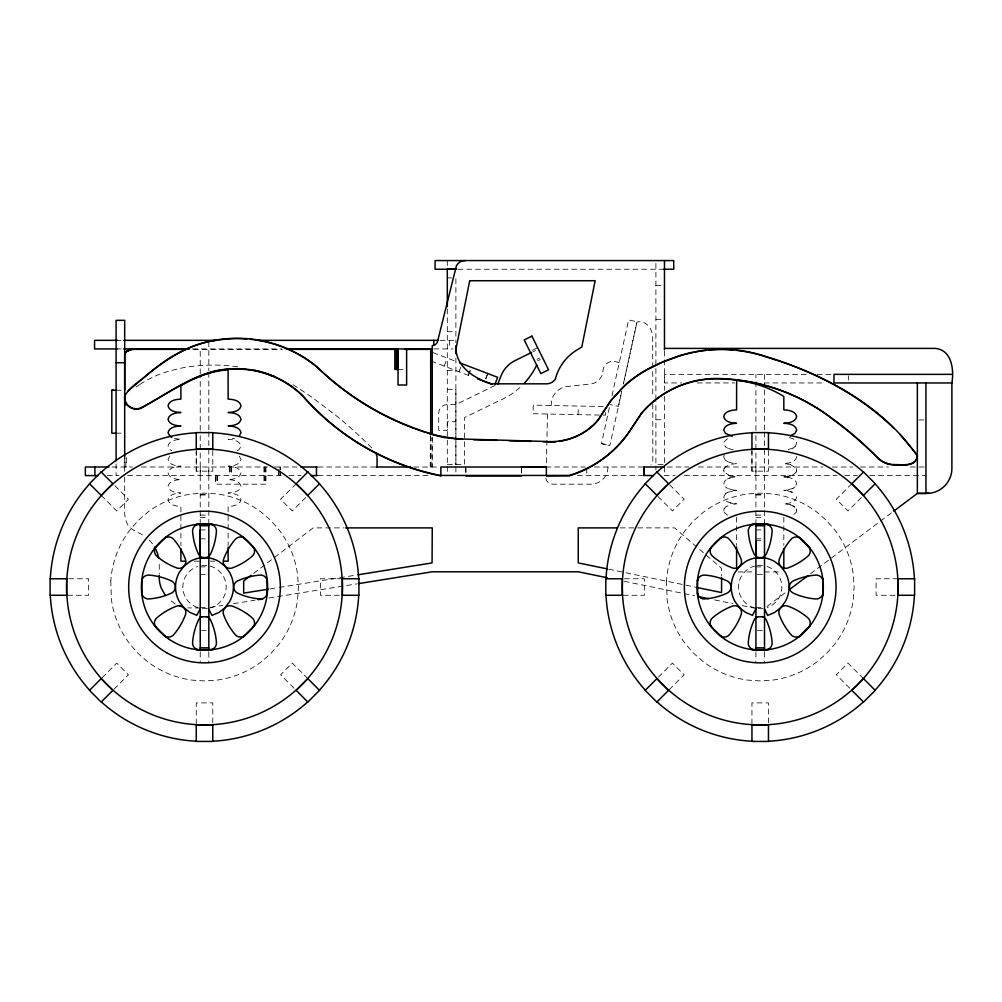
<?xml version="1.0" encoding="UTF-8"?>
<svg xmlns="http://www.w3.org/2000/svg" width="1002" height="1002" viewBox="0 0 1002 1002"><rect width="100%" height="100%" fill="white"/><g stroke="black" fill="none" stroke-linecap="round" stroke-linejoin="round"><path stroke-width="0.75" stroke-dasharray="5 3.75" d="M212.775 450.599L212.775 471.153L196.254 471.153L196.254 451.238M200.225 475.587L200.225 431.812M200.225 430.246L200.225 375.512M200.225 373.946L200.225 348.921M208.817 475.449L208.817 467.007M455.885 464.577L455.885 389.315L447.305 389.315M768.459 450.599L768.459 471.153L751.951 471.153L751.951 451.238M755.921 475.587L755.921 431.987M755.921 430.422L755.921 374.36M848.343 380.084L848.343 375.788M430.259 467.007L430.372 436.045M431.824 467.007L431.937 437.598M124.235 467.007L124.361 457.776M125.801 467.007L125.926 457.776M547.443 414.014L546.378 467.007L585.206 467.007M578.041 414.628L578.317 406.048M605.433 412.31L605.371 415.179L533.077 413.726L533.252 405.134L604.031 406.562M609.379 407.563L601.438 443.761L609.83 445.564L621.703 391.469L618.434 406.399L610.043 404.558M611.997 395.69L628.63 319.914L637.021 321.755L623.369 383.916M623.407 383.804L637.021 322.055A10.771 10.771 0 0 1 642.608 322.143C648.87 324.009 652.477 330.635 652.69 336.885L652.765 397.594M724.158 455.058L723.72 456.837C724.859 462.373 731.873 463.337 736.595 463.55L730.157 464.44M723.72 470.251L724.158 468.473M723.72 510.506L724.158 508.728M796.264 471.992L796.703 470.214M796.703 510.469L796.264 512.235L792.933 515.253M444.237 366.106L447.305 358.09M459.066 371.767L462.122 363.751M468.272 375.287L470.314 369.938M468.435 375.349L470.477 370.001M485.644 378.856L487.686 373.508M485.82 378.919L487.861 373.571M169.751 456.123L168.023 459.48C169.163 465.028 176.177 465.98 180.899 466.193C176.177 466.393 169.163 467.358 168.023 472.894C169.163 478.442 176.177 479.394 180.899 479.607C176.177 479.82 169.163 480.772 168.023 486.321C169.163 491.857 176.177 492.821 180.899 493.022C176.177 493.234 169.163 494.186 168.023 499.735C169.163 505.271 176.177 506.235 180.899 506.436L180.899 545.539M724.158 468.523L725.448 466.857L730.157 464.402M725.448 493.698L723.72 497.092C724.859 502.628 731.873 503.593 736.595 503.793L730.157 504.695M724.158 508.765L725.448 507.112L730.157 504.657M794.987 446.779L796.703 443.385L796.264 441.644L792.933 438.638L787.159 436.897M796.264 471.955L792.933 474.998L783.827 476.965C788.561 477.127 795.563 478.129 796.703 483.665L794.987 487.022M102.204 677.653L116.746 663.111L128.419 674.797L112.85 690.365M296.179 483.678L280.598 499.247L292.283 510.932L306.361 496.854M658.352 677.189L672.43 663.111L684.115 674.797L668.547 690.365M851.863 483.678L836.294 499.247L847.98 510.932L862.058 496.854M253.606 573.407L313.15 527.891L344.087 527.891M766.993 606.448L786.871 591.506M810.493 573.758L892.506 512.097M135.984 387.022L139.453 384.668M237.236 450.812L239.29 449.422L241.019 446.065C239.879 440.517 232.852 439.565 228.13 439.352L234.568 438.463M727.49 438.638L724.158 441.682L723.72 443.423L725.448 446.779M730.157 476.025L736.595 476.965C731.873 477.177 724.847 478.104 723.72 483.665L725.448 487.022M725.448 493.735L727.49 492.308M792.933 448.157L794.987 446.729M792.933 488.412L794.987 486.985M140.042 384.292L143.01 382.438A109.068 109.068 0 0 1 174.022 369.838L181.976 367.959A172.331 172.331 0 0 1 238.401 366.882M532.488 350.199L537.623 347.669M532.889 351.802L535.619 350.45M537.009 359.342L539.577 358.077M537.723 360.783L540.278 359.518M495.038 385.494L455.885 404.558L447.305 404.558A8.592 8.592 0 0 0 438.713 412.924L438.713 430.321L447.305 430.321L447.305 421.729L455.885 421.729M792.933 448.119L787.159 449.898M727.49 478.931L730.157 477.866M727.49 492.345L736.595 490.341L733.264 490.116M792.933 488.375L787.159 490.153M787.159 476.689L790.265 476.025M269.926 588.913L277.654 587.673M279.195 587.435L356.399 575.048M210.357 607.387L222.682 605.408M233.466 603.68L255.047 600.211M268.912 597.994L356.75 583.903M733.264 490.604L736.595 490.379M787.159 490.116L783.827 490.379L787.159 490.604M457.989 269.237L663.048 269.237M447.305 277.855L451.589 277.855M655.897 285.608L663.048 285.608M655.897 319.325L663.048 319.325M447.305 331.687L455.885 331.712M440.053 340.342L455.885 340.317M116.094 340.342L123.246 340.342M116.094 348.921L124.686 348.934M192.434 348.934L281.575 348.934M433.803 348.934L453.029 348.934M193.536 349.36L282.501 349.36M398.032 369.437L405.271 369.437M447.305 370.602L455.885 370.59M806.272 374.36L664.476 374.36L664.476 382.952L681.623 382.952M817.181 374.36L831.209 374.36M697.204 382.952L734.604 382.952M764.2 382.952L823.419 382.952M116.094 390.229L123.384 390.229M655.897 419.738L664.476 419.738M918.796 419.951L925.948 419.951M116.094 433.165L123.384 433.165M447.305 464.577L464.477 464.577L464.477 417.546L498.745 400.863A73.321 73.321 0 0 0 520.99 386.509M663.048 464.577L655.897 464.577L655.897 401.351M112.061 467.007L132.464 467.007M141.295 467.007L267.496 467.007M274.824 467.007L297.043 467.007M318.022 467.007L376.314 467.007M413.864 467.007L437.761 467.007M594.399 467.007L646.052 467.007M667.294 467.007L689.063 467.007M698.394 467.007L822.993 467.007M832.349 467.007L852.639 467.007M860.43 467.007L888.511 467.007M910.355 467.007L925.948 467.007M107.377 475.587L118.962 475.587M127.667 475.587L281.186 475.587M289.014 475.587L300.863 475.449M318.022 475.587L428.43 475.587M577.365 475.587L642.47 475.587M664.176 475.449L675.06 475.449M684.391 475.449L837.033 475.587M844.836 475.587L857.311 475.587M869.786 475.587L925.948 475.587M200.225 494.587L208.817 494.587M755.921 494.587L764.513 494.587M200.225 495.001L208.817 495.001M755.921 495.001L764.513 495.001M200.225 515.128L208.817 515.128M755.921 515.128L764.513 515.128M200.225 517.658L208.817 517.658M755.921 517.658L764.513 517.658M620.2 527.891L674.584 527.891L721.578 568.322L721.578 575.899M200.225 529.92L205.949 529.92M755.921 529.92L763.073 529.92M200.225 538.8L205.949 538.8M755.921 538.8L763.073 538.8M755.921 540.692L763.073 540.654M194.275 561.183L200.225 561.183M210.295 561.183L214.754 561.183M200.225 566.869L205.949 566.869M755.921 566.869L763.073 566.869M738.086 571.954L754.431 571.917M764.513 571.954L780.859 571.917M200.225 574.346L207.376 574.346M757.337 574.346L763.073 574.346M68.725 578.768L88.639 578.768L88.639 595.276L66.62 595.276M342.396 578.768L320.377 578.768L320.377 595.276L340.93 595.276M624.421 578.768L644.336 578.768L644.336 595.276L622.317 595.276M898.093 578.768L876.074 578.768L876.074 595.276L895.988 595.276M200.225 607.625L205.949 607.625M755.921 607.625L763.073 607.625M200.225 608.014L187.787 607.876M201.653 630.346L205.949 630.346M757.349 630.346L763.073 630.346M783.827 476.927L790.265 477.866M624.196 581.26L694.649 595.789M714.564 599.897L732.95 603.692M742.131 605.584L754.393 608.114M608.74 569.224L695.651 587.21M733.264 449.898L727.49 448.119M790.265 464.44L783.827 463.513C788.549 463.3 795.563 462.335 796.703 456.799L796.264 455.058M787.159 490.567L794.987 493.735M733.264 490.153L727.49 488.375M790.265 504.695L783.827 503.755C788.549 503.555 795.563 502.591 796.703 497.055L794.987 493.698M730.157 502.854L733.264 503.53M174.461 438.463L180.899 439.352C176.177 439.565 169.163 440.517 168.023 446.065L169.751 449.422L171.793 450.812M601.488 443.548L609.867 445.389M619.223 362.724L615.504 361.547A10.233 10.233 0 0 0 602.953 370.953A13.903 13.903 0 0 1 590.554 384.004L567.27 386.509A17.923 17.923 0 0 0 551.3 403.217L551.3 405.497M432.964 352.616L456.737 361.697M431.336 361.183L470.852 376.276M790.265 464.402L796.264 468.523M790.265 491.281L792.933 492.345M730.157 476.063L724.158 471.955M790.265 504.657L794.987 507.112L796.264 508.765M175.237 603.993L168.248 598.77M725.448 446.729L727.49 448.157M725.448 460.156L727.49 461.546M792.933 505.76L794.987 507.15M725.448 486.985L727.49 488.412M727.49 515.253L724.158 512.197L723.72 510.469M314.615 399.284L335.294 415.003A440.216 440.216 0 0 1 372.456 448.62M669.587 484.717L684.115 499.247L672.43 510.932L656.861 495.364M863.549 678.68L847.98 663.111L836.294 674.797L850.836 689.326M114.929 485.757L128.419 499.247L116.746 510.932L101.164 495.364M307.852 678.68L292.283 663.111L280.598 674.797L294.688 688.875M239.29 456.123L241.019 459.48C239.879 465.028 232.852 465.98 228.13 466.193C232.852 466.393 239.879 467.358 241.019 472.894C239.879 478.442 232.852 479.394 228.13 479.607C232.852 479.82 239.879 480.772 241.019 486.321C239.879 491.857 232.852 492.821 228.13 493.022C232.852 493.234 239.879 494.186 241.019 499.735C239.879 505.271 232.852 506.235 228.13 506.436L228.13 545.539M796.264 468.473L796.703 470.251M796.264 508.728L796.703 510.506M723.72 470.214L724.158 471.992M652.778 403.819L652.841 459.868A6.789 6.789 0 0 1 650.974 464.89M783.827 517.17L783.827 545.364M768.459 722.805L768.459 702.89L751.951 702.89L751.951 724.909M764.513 374.36L764.513 383.703M764.513 389.928L764.513 430.422M764.513 431.987L764.513 525.737M764.513 652.189L764.513 662.335M755.921 467.007L755.921 522.706M755.921 652.189L755.921 662.335M751.951 449.134L751.951 471.153M736.595 517.17L736.595 545.364M664.476 351.138L664.476 390.417M664.476 396.354L664.476 463.25M664.476 467.007L664.476 475.587M655.897 263.463L655.897 399.798M655.897 465.955L655.897 470.088M607.963 467.007L607.963 467.208A16.984 16.984 0 0 1 591.493 484.179L552.828 484.179A6.789 6.789 0 0 1 545.84 477.253M586.759 468.435L586.759 475.587M521.604 467.007L521.604 472.731M521.541 468.435L521.541 473.069M465.892 468.435L465.892 472.731M465.817 467.007L465.817 473.069M455.885 278.744L455.885 342.621M455.885 358.215L455.885 464.602M455.885 467.007L455.885 475.449M449.447 340.342L449.447 348.921M447.305 260.57L447.305 266.357M447.305 308.942L447.305 475.462M432.263 437.436L432.263 467.007M430.697 436.045L430.697 467.007M280.485 467.007L280.485 469.863M280.485 471.303L280.485 475.587M280.034 467.007L280.034 469.863M280.034 471.303L280.034 475.587M278.919 469.863L278.919 475.587M278.493 469.863L278.493 475.587M265.956 467.007L265.956 484.179L215.43 484.179L215.43 475.587M265.505 467.007L265.505 484.179M264.39 467.007L264.39 484.179M263.939 467.007L263.939 484.179M231.675 467.007L231.675 475.587M231.237 467.007L231.237 475.587M230.109 467.007L230.109 475.587M229.671 467.007L229.671 475.587M217.434 475.587L217.434 484.179M216.996 475.587L216.996 484.179M215.868 475.587L215.868 484.179M212.775 722.805L212.775 702.89L196.254 702.89L196.254 724.909M208.817 341.77L208.817 370.815M208.817 372.381L208.817 430.246M208.817 431.812L208.817 525.737M208.817 652.189L208.817 662.335M200.225 467.007L200.225 522.706M200.225 652.189L200.225 662.335M196.254 449.134L196.254 471.153M159.255 564.402L159.255 573.783M126.252 457.776L126.252 467.007M124.686 457.676L124.686 475.474M124.686 477.027L124.686 512.773A24.737 24.737 0 0 0 127.968 525.086A24.975 24.975 0 0 0 137.9 532.525A34.481 34.481 0 0 1 144.501 536.12M116.094 463.863L116.094 475.587M210.119 566.08A21.681 21.681 0 0 1 210.119 607.963M207.339 608.515A21.681 21.681 0 0 1 201.678 608.515M197.544 607.55A21.681 21.681 0 0 1 197.544 566.493M201.678 565.529A21.681 21.681 0 0 1 207.339 565.529M767.169 566.493A21.681 21.681 0 0 1 767.169 607.55M763.036 608.515A21.681 21.681 0 0 1 757.374 608.515M754.594 607.963A21.681 21.681 0 0 1 754.594 566.08M757.374 565.529A21.681 21.681 0 0 1 763.036 565.529M292.96 384.705A457.288 457.288 0 0 1 314.615 399.284M149.123 539.99A34.481 34.481 0 0 1 153.832 545.852M110.796 580.884L111.397 599.284A93.912 93.912 0 0 0 130.01 644.186L138.101 653.429L147.344 661.52A93.912 93.912 0 0 0 192.246 680.133L204.508 680.934L216.77 680.133A93.912 93.912 0 0 0 261.685 661.52L270.916 653.429L279.019 644.186A93.912 93.912 0 0 0 297.619 599.284L298.421 587.022L297.619 574.76A93.912 93.912 0 0 0 279.019 529.858L270.916 520.614L261.685 512.523A93.912 93.912 0 0 0 216.77 493.911L204.508 493.109L192.246 493.911A93.912 93.912 0 0 0 147.344 512.523L138.101 520.614L130.01 529.858A93.912 93.912 0 0 0 111.397 574.76L110.796 580.884M666.493 580.884L667.094 599.284A93.912 93.912 0 0 0 685.706 644.186L693.797 653.429L703.041 661.52A93.912 93.912 0 0 0 747.943 680.133L760.205 680.934L772.467 680.133A93.912 93.912 0 0 0 817.369 661.52L826.612 653.429L834.716 644.186A93.912 93.912 0 0 0 853.316 599.284L854.117 587.022L853.316 574.76A93.912 93.912 0 0 0 834.716 529.858L826.612 520.614L817.369 512.523A93.912 93.912 0 0 0 772.467 493.911L760.205 493.109L747.943 493.911A93.912 93.912 0 0 0 703.041 512.523L693.797 520.614L685.706 529.858A93.912 93.912 0 0 0 667.094 574.76L666.493 580.884"/><path stroke-width="1.5" d="M124.686 390.229L124.686 356.286A6.551 6.45 90 0 1 131.112 349.36L185.746 349.36M200.225 556.498L200.225 529.92M664.176 467.007L643.973 467.007L643.973 475.449L653.291 475.587M755.921 540.692L755.921 556.323L755.921 523.946M917.356 382.939L917.356 493.41L925.948 493.41L917.356 493.41L893.746 511.158M925.948 382.939L925.948 493.41L929.305 493.297A25.088 25.088 0 0 0 951.9 468.335L951.9 382.952C954.154 370.001 951.925 349.974 935.38 348.408L664.476 348.408M124.686 405.534L125.075 400.011M124.686 404.395L124.724 402.19M50.338 578.768L50.401 576.927A154.433 154.433 0 0 1 88.401 485.193L89.654 483.853M358.678 595.276L358.616 597.117A154.433 154.433 0 0 1 320.627 688.85L319.362 690.19M606.035 578.768L606.097 576.927A154.433 154.433 0 0 1 644.098 485.193L645.351 483.853M914.375 595.276L914.312 597.117A154.433 154.433 0 0 1 876.324 688.85L875.059 690.19M141.933 578.78L141.933 595.263M267.096 595.263L267.096 578.78M697.617 578.78L697.617 595.263M822.792 595.263L822.792 578.78M124.611 397.932L125.125 395.026M917.293 456.925C914.926 467.183 900.61 464.377 893.321 464.565A23.86 23.86 0 0 1 877.501 457.513A371.617 371.617 0 0 0 833.125 419.199A193.236 193.236 0 0 0 723.231 378.693A98.947 98.947 0 0 0 641.556 413.062L630.746 429.382A112.349 112.349 0 0 1 569.311 475.436L440.867 475.449M495.101 384.004L497.656 377.316L459.43 362.724M497.831 384.129L500.9 376.113A29.233 29.233 0 0 1 515.191 360.532L531.523 352.466M125.125 395.364C130.247 386.196 140.556 381.061 148.083 373.921C166.958 358.077 188.576 344.776 213.226 340.555M200.212 608.915L196.755 615.328L189.992 612.472L183.992 607.801L179.396 601.701A29.822 29.822 0 0 1 179.396 572.292L183.992 566.193L189.992 561.521M755.909 608.915L752.452 615.328L745.688 612.472L739.689 607.801L735.092 601.701A29.822 29.822 0 0 1 735.092 572.292L739.689 566.193L745.688 561.521A28.557 28.557 0 0 1 774.634 561.521L780.633 566.193L785.23 572.292A29.822 29.822 0 0 1 785.23 601.701L780.633 607.801L774.634 612.472L767.657 615.416L764.513 609.216M641.581 413.425L630.746 429.72A112.349 112.349 0 0 1 569.311 475.775L546.378 475.925M239.29 436.008L241.019 432.651C239.879 427.102 232.852 426.151 228.13 425.938C232.852 425.725 239.879 424.773 241.019 419.224C239.879 413.688 232.852 412.724 228.13 412.523C232.852 412.31 239.879 411.359 241.019 405.81C239.879 400.274 232.852 399.31 228.13 399.109L228.105 369.625A112.049 112.049 0 0 0 180.899 385.682L180.899 399.109C176.177 399.31 169.163 400.274 168.023 405.81C169.163 411.359 176.177 412.31 180.899 412.523C176.177 412.724 169.163 413.688 168.023 419.224C169.163 424.773 176.177 425.725 180.899 425.938C176.177 426.151 169.163 427.102 168.023 432.651L169.751 436.008L171.793 437.386M154.433 548.595L166.081 536.947M254.583 625.448L242.935 637.097M710.13 548.595L721.778 536.947M810.28 625.448L798.632 637.097M621.716 388.588L610.807 400.863L601.739 414.54A42.973 42.973 0 0 1 591.418 426.965L588.8 429.119A63.251 63.251 0 0 1 558.865 441.419M101.34 472.167L102.68 470.915A154.433 154.433 0 0 1 194.413 432.914L196.254 432.851M307.677 701.876L306.336 703.128A154.433 154.433 0 0 1 214.616 741.129L212.775 741.192M657.036 472.167L658.377 470.915A154.433 154.433 0 0 1 750.11 432.914L751.951 432.851M863.373 701.876L862.033 703.128A154.433 154.433 0 0 1 770.313 741.129L768.459 741.192M622.317 388.024L625.724 384.856A116.558 116.558 0 0 1 648.119 369.212L661.621 362.624M128.143 390.955L136.585 383.703M137.537 382.902L141.345 379.733M142.297 378.944C162.938 361.484 185.871 345.402 213.15 340.893A129.083 129.083 0 0 1 215.918 340.392M251.126 575.298L243.674 580.985L243.674 593.134L268.386 589.163M789.363 589.639L808 575.624M790.265 435.807L794.987 433.352L796.703 430.008C795.563 424.46 788.549 423.508 783.827 423.295C788.549 423.082 795.563 422.13 796.703 416.582C795.563 411.045 788.549 410.081 783.827 409.881L783.827 396.454A112.049 112.049 0 0 0 736.633 380.397L736.595 409.881C731.873 410.081 724.859 411.045 723.72 416.582C724.859 422.13 731.873 423.082 736.595 423.295C731.873 423.508 724.859 424.46 723.72 430.008L725.448 433.352L732.237 436.258M662.973 361.972L678.918 356.224A139.466 139.466 0 0 1 684.491 354.558M357.952 574.797L432.062 562.911L432.263 527.891L345.64 527.891M258.128 599.722L262.749 598.983M358.29 583.652L432.263 571.779L578.242 571.779L607.35 577.791M196.267 524.434L212.75 524.434M751.963 524.434L768.446 524.434M212.75 649.609L196.267 649.609M768.446 649.609L751.963 649.609M521.541 467.007L546.378 466.669L546.378 475.587M455.885 269.112L447.305 269.112L447.305 306.65M456.599 269.237L435.081 269.237L435.081 260.57L673.745 260.57L673.745 269.237L663.725 269.237M257.276 340.342L438.488 340.342M117.497 340.342L94.564 340.342L94.576 348.934L117.497 348.934M123.747 340.342L216.67 340.342M123.747 348.934L189.566 348.934M286.246 348.934L432.25 348.934M408.177 349.36L406.624 349.36L406.624 385.006L398.032 385.006L398.032 349.372L288.726 349.36M405.058 349.372L432.263 349.36M116.094 362.737L124.686 362.737M397.769 369.437L394.851 369.437L394.851 349.372M951.9 374.36L833.977 374.36L833.977 382.952L951.9 382.952M116.232 433.165L111.811 433.165L111.811 390.229L116.232 390.229M111.811 390.229L113.376 390.229M108.98 467.007L85.358 467.007L85.358 475.587L98.021 475.587M300.863 467.007L317.196 467.007M376.301 467.007L410.795 467.007M546.378 467.007L440.867 467.007L440.867 475.587A247.582 247.582 0 0 1 302.817 395.79C290.142 383.177 273.834 374.698 256.424 370.803A99.048 99.048 0 0 0 215.543 370.803C188.05 377.616 165.117 395.089 140.418 408.127A13.089 13.089 0 0 1 131.876 407.952L127.254 404.871L124.812 400.186M310.933 475.587L317.196 475.587M465.817 475.925L521.541 475.925M200.225 525.737L208.817 525.737M755.921 525.737L764.513 525.737M617.094 527.891L578.242 527.891L578.242 562.911L607.212 568.898M185.357 561.183L180.899 561.183L180.899 548.67M223.671 561.183L228.13 561.183L228.13 547.105M200.225 616.794L208.817 616.819M755.921 616.794L764.513 616.819M200.225 647.843L208.817 647.843M755.921 647.843L764.513 647.843M925.948 493.26L929.305 493.297M462.536 439.377L443.836 437.536M473.395 439.69L496.666 440.366M509.079 440.73L530.797 441.368M543.209 441.732L546.315 441.819A63.251 63.251 0 0 0 556.373 441.707M768.459 432.851L770.313 432.914A154.433 154.433 0 0 1 862.033 470.915L863.373 472.167M212.775 432.851L214.616 432.914A154.433 154.433 0 0 1 306.336 470.915L307.677 472.167M751.951 741.192L750.11 741.129A154.433 154.433 0 0 1 658.377 703.128L657.036 701.876M196.254 741.192L194.413 741.129A154.433 154.433 0 0 1 102.68 703.128L101.34 701.876M697.718 596.428L708.439 598.632M697.179 587.523L721.578 592.57L721.578 577.415M254.408 370.214L261.61 372.018M442.596 437.223L437.674 435.995A279.433 279.433 0 0 1 426.852 432.801M179.22 605.847L183.429 607.149M782.249 362.023L764.802 356.487A139.466 139.466 0 0 0 757.825 354.407M263.05 372.381L275.575 376.84M783.652 362.549C824.045 376.79 862.547 397.994 893.471 427.892M477.541 378.831L491.757 384.254M798.632 536.947L810.28 548.595M721.778 637.097L710.13 625.448M242.935 536.947L254.583 548.595M166.081 637.097L154.433 625.448M875.059 483.853L876.324 485.193A154.433 154.433 0 0 1 914.312 576.927L914.375 578.768M645.351 690.19L644.098 688.85A154.433 154.433 0 0 1 606.097 597.117L606.035 595.276M319.362 483.853L320.627 485.193A154.433 154.433 0 0 1 358.616 576.927L358.678 578.768M89.654 690.19L88.401 688.85A154.433 154.433 0 0 1 50.401 597.117L50.338 595.276M899.771 434.142L916.893 454.545M165.393 595.501L161.197 587.986A29.922 29.922 0 0 1 159.255 575.348M208.817 609.216L211.961 615.416L218.937 612.472L224.936 607.801L229.533 601.701A29.822 29.822 0 0 0 229.533 572.292L224.936 566.193L218.937 561.521A28.557 28.557 0 0 0 189.992 561.521M375.875 452.591L377.053 456.774L377.065 467.007M917.256 455.897C882.148 404.77 823.156 373.846 764.802 356.148A139.466 139.466 0 0 0 678.918 355.885L662.973 361.634L648.119 368.874A116.558 116.558 0 0 0 625.724 384.517L610.807 400.524L601.739 414.202A42.973 42.973 0 0 1 591.418 426.627L588.8 428.781A63.251 63.251 0 0 1 546.315 441.481L456.336 438.851L437.674 435.657A279.433 279.433 0 0 1 317.571 367.333C299.974 352.378 278.093 342.947 255.297 339.565A129.083 129.083 0 0 0 213.15 340.542M124.611 397.594C124.248 402.341 127.504 406.687 131.876 408.29A13.089 13.089 0 0 0 140.418 408.465C165.117 395.427 188.05 377.954 215.543 371.141A99.048 99.048 0 0 1 256.424 371.141C273.834 375.036 290.142 383.515 302.817 396.128A247.582 247.582 0 0 0 440.867 475.925M917.256 455.559C917.406 467.208 900.485 465.266 893.321 464.903A23.86 23.86 0 0 1 877.501 457.851A371.617 371.617 0 0 0 833.125 419.537A193.236 193.236 0 0 0 723.231 379.032A98.947 98.947 0 0 0 641.556 413.4M783.827 548.495L783.827 568.823M764.513 523.946L764.513 557.726M764.513 650.736L764.513 558.164L755.921 558.164L755.921 650.736M736.595 546.929L736.595 568.823M664.476 260.57L664.476 349.811M643.973 467.007L643.973 475.587M455.885 345.715L455.885 353.581M433.803 340.342L433.803 344.638M432.263 434.492L432.263 345.627A5.761 5.761 0 0 0 437.611 341.256L456.348 265.981A9.882 9.882 0 0 1 465.166 260.57M430.697 349.36L430.697 434.492M397.982 349.372L397.982 369.437M396.416 349.372L396.416 369.437M316.469 467.007L316.469 475.449M208.817 523.846L208.817 557.726M208.817 650.736L208.817 558.164L200.225 558.164L200.225 650.736M200.225 523.846L200.225 557.726M124.686 456.824L124.686 320.339L116.094 320.339L116.094 460.77M94.889 467.007L94.889 475.587M685.894 354.182A139.466 139.466 0 0 1 692.983 352.516M694.399 352.228A139.466 139.466 0 0 1 698.695 351.439M700.135 351.214A139.466 139.466 0 0 1 705.909 350.45M708.802 350.149A139.466 139.466 0 0 1 733.502 350.099M736.395 350.387A139.466 139.466 0 0 1 742.169 351.126M743.609 351.351A139.466 139.466 0 0 1 756.422 354.032M425.512 432.363A279.433 279.433 0 0 1 414.853 428.681M413.525 428.192A279.433 279.433 0 0 1 317.571 367.671C299.974 352.717 278.093 343.285 255.297 339.903A129.083 129.083 0 0 0 249.686 339.24M218.712 339.954A129.083 129.083 0 0 1 246.88 338.989M253.055 546.729A6.801 6.801 0 0 1 251.715 556.611A65.518 65.518 0 0 1 231.637 568.159A6.751 6.751 0 0 1 223.371 559.893A65.518 65.518 0 0 1 234.919 539.815A6.801 6.801 0 0 1 244.801 538.475M202.204 616.581A6.751 6.751 0 0 0 198.672 619.549A65.518 65.518 0 0 0 192.635 641.906A6.801 6.801 0 0 0 198.672 649.835M206.813 616.581A6.751 6.751 0 0 1 210.357 619.549A65.518 65.518 0 0 1 216.382 641.906A6.801 6.801 0 0 1 210.357 649.835M267.334 581.185A6.801 6.801 0 0 0 259.393 575.148A65.518 65.518 0 0 0 237.036 581.185A6.751 6.751 0 0 0 237.036 592.858A65.518 65.518 0 0 0 259.393 598.895A6.801 6.801 0 0 0 267.334 592.858M164.215 538.475A6.801 6.801 0 0 1 174.097 539.815A65.518 65.518 0 0 1 185.646 559.893A6.751 6.751 0 0 1 177.379 568.159A65.518 65.518 0 0 1 157.314 556.611A6.801 6.801 0 0 1 155.961 546.729M164.215 635.569A6.801 6.801 0 0 0 174.097 634.228A65.518 65.518 0 0 0 185.646 614.151A6.751 6.751 0 0 0 177.379 605.884A65.518 65.518 0 0 0 157.314 617.432A6.801 6.801 0 0 0 155.961 627.315M141.695 581.185A6.801 6.801 0 0 1 149.624 575.148A65.518 65.518 0 0 1 171.993 581.185A6.751 6.751 0 0 1 171.993 592.858A65.518 65.518 0 0 1 149.624 598.895A6.801 6.801 0 0 1 141.695 592.858M198.672 524.209A6.801 6.801 0 0 0 192.635 532.137A65.518 65.518 0 0 0 198.672 554.494A6.751 6.751 0 0 0 210.357 554.494A65.518 65.518 0 0 0 216.382 532.137A6.801 6.801 0 0 0 210.357 524.209M244.801 635.569A6.801 6.801 0 0 1 234.919 634.228A65.518 65.518 0 0 1 223.371 614.151A6.751 6.751 0 0 1 231.637 605.884A65.518 65.518 0 0 1 251.715 617.432A6.801 6.801 0 0 1 253.055 627.315M536.696 365.191A73.321 73.321 0 0 1 524.134 383.378M757.9 616.581A6.751 6.751 0 0 0 754.368 619.549A65.518 65.518 0 0 0 748.331 641.906A6.801 6.801 0 0 0 754.368 649.835M762.509 616.581A6.751 6.751 0 0 1 766.042 619.549A65.518 65.518 0 0 1 772.079 641.906A6.801 6.801 0 0 1 766.042 649.835M823.03 581.185A6.801 6.801 0 0 0 815.089 575.148A65.518 65.518 0 0 0 792.732 581.185A6.751 6.751 0 0 0 792.732 592.858A65.518 65.518 0 0 0 815.089 598.895A6.801 6.801 0 0 0 823.03 592.858M719.912 635.569A6.801 6.801 0 0 0 729.794 634.228A65.518 65.518 0 0 0 741.342 614.151A6.751 6.751 0 0 0 733.076 605.884A65.518 65.518 0 0 0 713.011 617.432A6.801 6.801 0 0 0 711.658 627.315M697.392 581.185A6.801 6.801 0 0 1 705.32 575.148A65.518 65.518 0 0 1 727.69 581.185A6.751 6.751 0 0 1 727.69 592.858A65.518 65.518 0 0 1 705.32 598.895A6.801 6.801 0 0 1 697.392 592.858M800.498 635.569A6.801 6.801 0 0 1 790.616 634.228A65.518 65.518 0 0 1 779.068 614.151A6.751 6.751 0 0 1 787.334 605.884A65.518 65.518 0 0 1 807.412 617.432A6.801 6.801 0 0 1 808.752 627.315M808.752 546.729A6.801 6.801 0 0 1 807.412 556.611A65.518 65.518 0 0 1 787.334 568.159A6.751 6.751 0 0 1 779.068 559.893A65.518 65.518 0 0 1 790.616 539.815A6.801 6.801 0 0 1 800.498 538.475M719.912 538.475A6.801 6.801 0 0 1 729.794 539.815A65.518 65.518 0 0 1 741.342 559.893A6.751 6.751 0 0 1 733.076 568.159A65.518 65.518 0 0 1 713.011 556.611A6.801 6.801 0 0 1 711.658 546.729M754.368 524.209A6.801 6.801 0 0 0 748.331 532.137A65.518 65.518 0 0 0 754.368 554.494A6.751 6.751 0 0 0 766.042 554.494A65.518 65.518 0 0 0 772.079 532.137A6.801 6.801 0 0 0 766.042 524.209M154.621 547.13A34.481 34.481 0 0 1 158.729 558.402M124.686 355.409A6.551 6.45 -90 0 1 131.112 349.36M469.738 280.723L455.885 349.36C457.325 367.784 475.386 379.057 491.519 383.829L546.478 383.829A10.847 10.847 0 0 0 555.258 379.345A48.296 48.296 0 0 1 575.211 351.063L581.799 346.993L595.163 280.723L469.738 280.723M101.164 471.992L89.491 483.678L101.164 495.364L112.85 483.678L101.164 471.992M101.164 678.68L89.491 690.365L101.164 702.051L112.85 690.365L101.164 678.68M307.852 471.992L296.179 483.678L307.852 495.364L319.538 483.678L307.852 471.992M307.852 678.68L296.179 690.365L307.852 702.051L319.538 690.365L307.852 678.68M656.861 471.992L645.175 483.678L656.861 495.364L668.547 483.678L656.861 471.992M656.861 678.68L645.175 690.365L656.861 702.051L668.547 690.365L656.861 678.68M863.549 471.992L851.863 483.678L863.549 495.364L875.234 483.678L863.549 471.992M863.549 678.68L851.863 690.365L863.549 702.051L875.234 690.365L863.549 678.68M531.924 336.121L524.221 339.916L540.855 373.608L548.557 369.801L531.924 336.121M212.775 432.613L196.254 432.613L196.254 449.134L212.775 449.134L212.775 432.613M768.459 432.613L751.951 432.613L751.951 449.134L768.459 449.134L768.459 432.613M66.62 578.768L50.1 578.768L50.1 595.276L66.62 595.276L66.62 578.768M358.916 578.768L342.396 578.768L342.396 595.276L358.916 595.276L358.916 578.768M622.317 578.768L605.797 578.768L605.797 595.276L622.317 595.276L622.317 578.768M914.613 578.768L898.093 578.768L898.093 595.276L914.613 595.276L914.613 578.768M212.775 724.909L196.254 724.909L196.254 741.43L212.775 741.43L212.775 724.909M768.459 724.909L751.951 724.909L751.951 741.43L768.459 741.43L768.459 724.909M135.571 706.435A137.888 137.888 0 0 0 342.396 587.022A137.888 137.888 0 0 0 135.571 467.608A137.888 137.888 0 0 0 135.571 706.435M169.438 639.501A63.126 63.126 0 0 0 267.496 591.155A63.126 63.126 0 0 0 176.59 530.409A63.126 63.126 0 0 0 169.438 639.501M166.595 652.703A75.839 75.839 0 0 0 280.347 587.022A75.839 75.839 0 0 0 166.595 521.341A75.839 75.839 0 0 0 166.595 652.703M725.135 639.501A63.126 63.126 0 0 0 823.193 591.155A63.126 63.126 0 0 0 732.287 530.409A63.126 63.126 0 0 0 725.135 639.501M691.255 706.435A137.888 137.888 0 0 0 898.093 587.022A137.888 137.888 0 0 0 691.255 467.608A137.888 137.888 0 0 0 691.255 706.435M722.292 652.703A75.839 75.839 0 0 0 836.044 587.022A75.839 75.839 0 0 0 722.292 521.341A75.839 75.839 0 0 0 722.292 652.703M128.632 350.813A6.551 6.45 90 0 0 127.993 351.414A6.551 6.45 -90 0 1 128.632 350.813M132.677 349.36A6.551 6.45 90 0 0 129.358 350.299A6.551 6.45 -90 0 1 132.677 349.36"/></g></svg>
